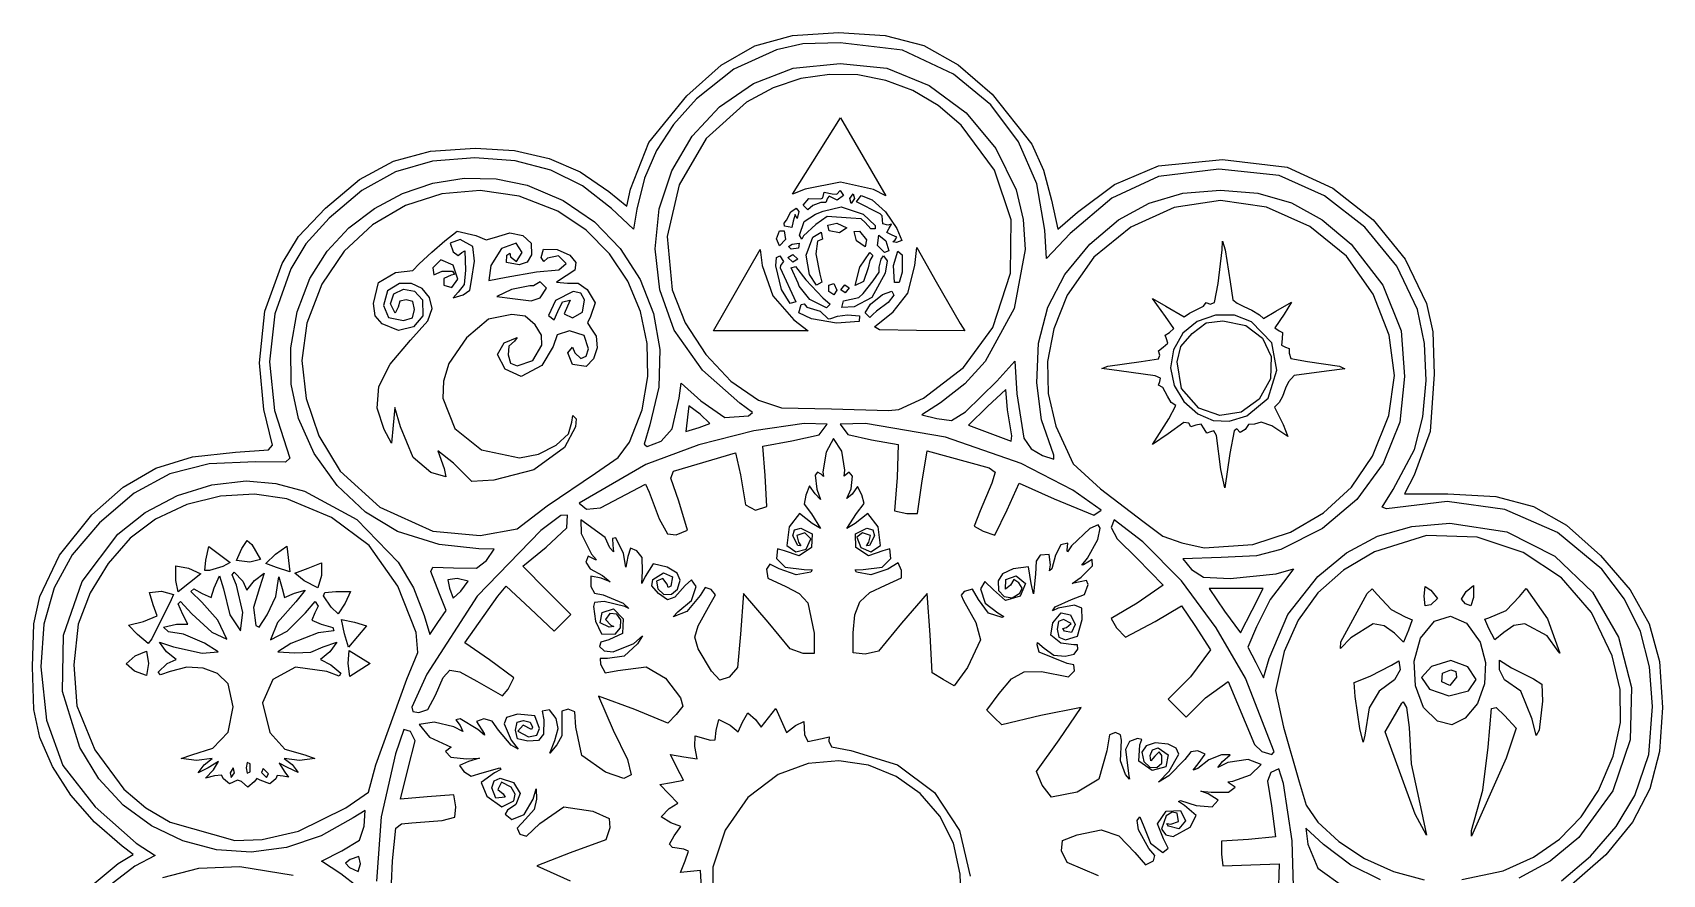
# Model space of a CAD drawing. Extents: x 0 to 50.5, y 0 to 52.
# Drawn here: x 0.5 to 50.5, y 26.1 to 52 of the extents above; entities that cross this region are included whole.
import ezdxf

# ---------------------------------------------------------------- set-up
doc = ezdxf.new("R2010")
doc.units = 0
doc.layers.add('Layer_1', color=7, linetype='CONTINUOUS')

msp = doc.modelspace()

# ---------------------------------------------------------------- linework, layer by layer
at = {"layer": 'Layer_1', "color": 7}
for points in [[(1.952509, 25.500095), (3.112459, 26.471294), (3.578009, 26.744094), (3.236939, 27.000594), (2.389589, 27.737294), (1.666299, 28.567694), (1.098089, 29.450794), (0.715965, 30.345294), (0.531274, 31.198394), (0.489936, 32.516793), (0.530975, 33.831393), (0.711891, 34.674993), (1.311639, 35.937893), (2.311269, 37.185593), (3.268659, 38.033892), (4.270409, 38.613892), (5.395479, 38.960092), (6.722828, 39.106692), (7.730218, 39.174792), (7.858728, 39.319792), (7.587218, 40.416792), (7.454548, 41.854892), (7.624418, 43.439081), (8.150368, 44.901061), (8.651838, 45.728711), (9.482838, 46.604751), (10.528978, 47.477561), (11.565978, 48.044341), (12.709177, 48.351341), (14.074077, 48.444801), (15.282377, 48.368631), (16.346477, 48.128741), (17.302177, 47.713521), (18.185276, 47.111321), (18.736476, 46.662331), (18.846776, 47.188321), (19.407276, 48.619801), (20.576176, 50.05459), (21.635876, 50.99189), (22.666076, 51.586075), (23.816075, 51.899392), (25.235675, 51.994082), (26.666775, 51.904834), (27.848975, 51.592368), (28.903675, 51.008048), (29.952274, 50.10324), (31.167074, 48.570471), (31.527274, 47.763961), (31.771474, 46.843321), (31.967474, 45.951941), (32.572374, 46.477811), (33.706374, 47.322981), (35.053874, 47.905041), (37.019873, 48.100121), (39.011173, 47.858351), (40.405773, 47.217001), (41.644772, 46.245061), (42.634772, 45.033971), (43.282372, 43.675181), (43.477272, 42.806542), (43.519472, 41.497792), (43.404272, 39.743392), (42.905672, 38.402692), (42.614972, 37.826692), (43.943872, 37.825492), (45.410772, 37.740092), (46.568472, 37.441592), (47.585471, 36.862093), (48.629871, 35.933693), (49.539371, 34.880893), (50.124271, 33.837293), (50.436871, 32.674693), (50.529471, 31.264494), (50.439771, 29.906794), (50.145371, 28.765094), (49.608771, 27.741394), (48.792071, 26.737394), (47.419471, 25.541295)], [(47.434571, 25.935394), (48.324571, 26.691894), (49.111671, 27.602694), (49.687071, 28.559494), (50.116671, 29.824094), (50.230471, 31.294494), (50.136771, 32.512193), (49.852271, 33.600993), (49.365971, 34.590093), (48.667271, 35.509093), (47.303871, 36.643193), (45.696072, 37.344693), (43.920772, 37.592092), (42.054572, 37.363793), (41.926072, 37.417192), (42.259472, 37.959992), (42.913672, 39.189592), (43.173372, 40.186592), (43.277572, 41.306492), (43.223772, 42.442382), (43.009572, 43.487121), (42.379972, 44.823141), (41.397772, 46.017371), (40.159373, 46.976571), (38.760673, 47.607521), (36.914673, 47.801131), (35.053874, 47.571071), (33.624874, 46.903311), (32.349874, 45.822511), (31.624574, 45.052161), (31.570374, 45.922701), (31.319174, 47.351341), (30.759774, 48.641411), (29.905374, 49.77041), (28.769175, 50.71583), (27.202475, 51.458025), (25.285775, 51.681472), (24.135675, 51.647449), (23.332176, 51.463289), (22.015476, 50.8705), (20.878476, 49.9556), (20.172176, 49.16638), (19.647376, 48.369741), (19.279576, 47.520601), (19.044276, 46.573891), (18.935576, 45.953811), (18.260776, 46.590391), (17.374077, 47.283871), (16.396477, 47.767401), (15.302077, 48.050511), (14.065077, 48.142771), (12.764477, 48.040451), (11.628378, 47.716101), (10.593778, 47.143641), (9.597488, 46.297001), (8.883708, 45.502821), (8.418918, 44.739431), (7.930808, 43.351741), (7.763408, 41.878992), (7.916998, 40.382192), (8.391858, 38.922092), (8.259268, 38.798692), (7.331278, 38.806692), (5.912289, 38.750292), (4.702329, 38.442792), (3.609599, 37.848292), (2.542299, 36.930893), (1.707009, 35.951793), (1.150429, 34.942093), (0.839693, 33.820993), (0.741942, 32.507793), (0.918349, 30.872794), (1.414519, 29.480794), (2.408419, 28.212394), (3.674409, 27.098394), (4.254009, 26.721594), (3.624319, 26.388194), (2.242239, 25.327795)], [(10.458678, 25.769295), (9.952678, 26.158194), (9.364868, 26.538594), (9.986758, 26.855994), (10.529378, 27.191094), (10.671078, 27.615994), (10.702678, 28.093794), (10.332778, 27.870294), (9.347898, 27.318794), (8.285908, 26.959794), (7.205088, 26.821694), (6.134209, 26.893794), (5.102039, 27.165594), (4.137349, 27.626594), (3.268889, 28.266094), (2.525449, 29.073694), (1.935779, 30.038794), (1.410699, 31.755593), (1.442379, 33.488893), (2.012299, 35.134793), (3.101959, 36.589193), (3.944379, 37.256193), (4.935339, 37.772392), (5.997129, 38.105692), (7.052068, 38.223892), (7.958758, 38.142892), (8.838468, 37.909192), (10.442978, 37.039793), (11.717478, 35.727993), (12.184677, 34.941193), (12.513977, 34.085793), (12.681877, 33.500793), (12.933077, 33.870393), (13.184277, 34.240093), (12.987077, 34.755993), (12.718177, 35.440093), (12.782277, 35.571793), (13.415077, 35.550193), (14.114177, 35.537693), (14.421277, 35.782793), (14.662577, 36.123493), (14.190377, 36.141293), (12.973177, 36.269493), (11.693678, 36.669393), (10.710478, 37.267193), (9.840438, 38.084392), (9.136558, 39.060692), (8.651668, 40.135992), (8.431358, 41.195092), (8.420688, 42.309622), (8.614228, 43.413451), (9.006518, 44.440531), (9.534758, 45.275201), (10.202278, 45.996051), (10.983178, 46.591911), (11.851278, 47.051621), (12.780677, 47.363991), (13.745377, 47.517871), (14.719377, 47.502081), (15.676577, 47.305451), (16.784777, 46.836201), (17.741977, 46.177601), (18.532776, 45.359961), (19.141476, 44.413611), (19.552576, 43.368881), (19.750676, 42.256092), (19.720076, 41.105592), (19.445376, 39.947692), (19.264776, 39.356592), (19.357076, 39.281692), (19.786176, 39.444592), (20.124876, 39.827092), (20.339876, 40.765692), (20.402976, 41.225992), (21.008076, 40.678492), (21.740476, 40.172492), (22.466376, 40.217192), (22.592776, 40.321992), (22.203076, 40.607192), (21.061176, 41.628892), (20.185076, 42.854532), (19.744476, 44.090421), (19.599576, 45.346991), (19.730676, 46.580981), (20.118076, 47.749131), (20.742276, 48.808171), (21.583476, 49.71483), (22.621976, 50.42586), (23.838375, 50.89799), (25.281175, 51.045312), (26.718075, 50.90199), (28.012275, 50.37189), (29.152175, 49.5277), (30.067874, 48.435311), (30.689574, 47.160641), (30.905174, 46.256641), (30.960974, 45.334391), (30.623774, 43.521421), (29.739174, 41.894292), (29.110775, 41.204392), (28.368575, 40.625692), (27.794575, 40.253892), (28.253375, 40.138392), (28.706275, 40.083392), (29.127975, 40.346092), (30.094674, 41.286992), (30.645674, 41.904692), (30.707174, 40.892592), (30.921474, 39.539792), (31.146874, 39.207192), (31.492574, 39.003992), (31.842474, 38.887392), (31.841574, 39.008492), (31.465374, 40.100592), (31.319674, 41.238292), (31.374174, 42.453292), (31.660274, 43.557021), (32.183574, 44.564591), (32.949974, 45.491091), (33.835174, 46.241761), (34.772874, 46.759121), (35.801073, 47.058871), (36.957373, 47.156741), (38.107973, 47.062011), (39.136673, 46.763391), (40.080073, 46.245751), (40.974773, 45.493971), (41.943872, 44.232411), (42.509572, 42.836012), (42.609272, 41.426092), (42.469072, 40.031592), (41.952972, 38.753192), (41.147972, 37.649192), (40.089073, 36.756593), (38.810773, 36.112993), (38.063073, 35.917093), (36.982473, 35.873093), (35.805273, 35.828493), (36.074473, 35.502893), (36.436073, 35.261993), (37.260773, 35.221893), (38.669673, 35.371093), (39.205273, 35.521393), (38.995973, 35.246993), (38.488373, 34.584093), (38.069273, 33.743493), (37.805873, 33.116693), (38.044873, 32.646293), (38.283873, 32.175893), (38.455773, 32.766993), (39.029873, 34.120193), (39.951873, 35.282093), (40.829173, 36.014493), (41.782072, 36.526493), (42.832972, 36.826893), (44.004372, 36.925093), (45.751572, 36.655193), (47.224571, 35.913593), (48.381471, 34.802193), (49.180471, 33.422993), (49.579771, 31.877993), (49.537671, 30.269094), (49.012371, 28.698294), (47.962071, 27.267494), (47.087671, 26.541294), (46.123972, 26.021294)], [(33.212074, 26.091594), (32.258774, 26.505694), (32.078874, 26.860494), (32.112774, 27.179194), (32.559874, 27.356194), (33.295974, 27.507694), (33.844174, 27.321294), (34.336374, 26.812894), (34.659274, 26.432794), (34.900774, 26.552494), (34.947774, 26.715394), (34.759374, 26.928194), (34.440174, 27.509294), (34.402974, 27.789394), (34.489774, 27.908394), (34.602974, 27.603294), (34.815874, 27.093494), (35.193674, 26.806394), (35.358473, 26.943194), (35.209074, 27.223994), (35.023474, 27.687594), (35.297973, 28.074894), (35.728873, 28.098594), (35.886473, 27.777394), (35.677973, 27.532694), (35.368773, 27.613194), (35.315773, 27.698194), (35.433373, 27.674394), (35.669073, 27.761294), (35.634173, 28.019294), (35.475273, 28.049994), (35.296973, 27.933094), (35.148074, 27.526494), (35.282273, 27.351894), (35.503573, 27.305094), (36.032673, 27.583794), (36.219673, 27.947894), (35.853073, 28.252594), (35.671173, 28.370394), (35.735073, 28.408694), (36.211873, 28.255994), (36.707773, 28.209394), (36.891973, 28.421394), (36.581673, 28.606194), (36.357273, 28.687994), (36.673873, 28.659294), (37.203473, 28.663794), (37.408173, 28.813394), (37.232873, 28.941394), (37.185273, 28.977694), (37.342673, 28.998794), (37.883773, 29.199494), (38.209673, 29.509394), (37.812573, 29.660994), (37.189173, 29.569594), (36.878573, 29.416094), (37.021373, 29.608194), (37.257973, 29.805194), (36.994673, 29.808494), (36.602173, 29.656094), (36.264273, 29.392094), (36.118173, 29.334694), (36.281073, 29.529194), (36.491173, 29.825994), (36.269973, 29.933894), (36.046973, 29.904794), (35.863173, 29.663094), (35.373373, 29.159494), (35.053874, 28.971994), (35.384673, 29.304694), (35.681673, 29.827494), (35.595973, 30.010494), (35.354373, 30.132094), (34.958774, 30.176794), (34.676874, 30.085794), (34.546874, 29.885894), (34.606874, 29.604294), (34.794374, 29.428794), (35.008174, 29.421994), (35.158574, 29.553094), (35.155774, 29.791594), (35.077574, 29.904994), (34.946474, 29.767694), (34.822574, 29.628694), (34.803374, 29.792694), (34.876474, 29.962694), (35.044374, 30.023094), (35.355873, 29.807094), (35.281173, 29.444694), (34.863774, 29.330894), (34.456774, 29.616994), (34.482574, 30.117294), (34.549374, 30.277994), (34.415774, 30.312794), (34.171774, 30.222894), (34.040474, 29.977094), (34.149274, 29.160694), (34.170774, 29.056494), (34.044274, 29.206194), (33.888674, 29.627194), (33.919974, 30.262694), (33.894174, 30.422594), (33.740774, 30.493194), (33.555374, 30.421394), (33.475874, 29.929894), (33.230374, 29.062694), (32.562274, 28.664294), (31.772774, 28.507194), (31.490074, 28.880494), (31.309074, 29.301494), (32.011674, 30.267294), (32.681374, 31.265994), (31.446674, 31.012094), (30.244974, 30.725294), (30.015274, 30.951394), (29.785474, 31.177494), (30.165474, 31.693993), (30.548474, 32.146593), (30.934474, 32.358893), (31.468674, 32.365493), (32.296374, 32.200793), (32.478674, 32.391693), (32.456074, 32.573793), (32.250674, 32.617093), (31.397074, 32.962093), (31.329874, 33.184893), (31.345774, 33.259493), (31.548874, 33.087993), (31.849474, 32.871593), (32.191274, 32.837593), (32.473774, 32.904393), (32.583574, 33.057493), (32.575574, 33.191193), (32.457974, 33.185393), (32.060574, 33.234993), (31.755874, 33.483393), (31.818274, 33.865893), (32.074574, 34.166193), (32.358974, 34.104993), (32.499074, 33.812893), (32.388474, 33.568593), (32.169774, 33.607593), (32.123474, 33.694093), (32.236974, 33.719093), (32.373874, 33.844293), (32.140074, 33.969593), (31.989174, 33.905293), (31.948074, 33.668993), (31.997174, 33.419793), (32.207074, 33.338393), (32.568874, 33.451193), (32.715174, 33.969593), (32.702974, 34.313793), (32.478974, 34.401493), (31.978074, 34.309993), (31.806674, 34.233493), (31.882974, 34.351293), (32.383974, 34.582493), (32.785874, 34.735293), (32.898274, 35.044093), (32.852074, 35.166093), (32.649374, 35.121693), (32.407674, 35.076393), (32.686774, 35.265393), (33.027974, 35.618593), (33.019074, 35.812693), (32.759874, 35.647693), (32.709374, 35.635193), (32.877174, 35.851493), (33.200374, 36.419393), (33.262874, 36.770793), (33.207774, 36.876093), (32.949274, 36.761793), (32.386274, 36.225693), (32.265774, 36.040593), (32.252174, 36.098493), (32.269574, 36.306693), (32.056474, 36.263093), (31.896474, 35.937493), (31.788174, 35.522393), (31.716174, 35.460293), (31.739974, 35.641493), (31.702074, 35.958193), (31.428274, 35.938693), (31.298874, 35.759093), (31.279174, 35.357193), (31.223774, 34.755593), (31.146574, 35.072793), (31.071974, 35.580393), (30.593774, 35.521893), (30.272674, 35.364293), (30.131274, 35.153693), (30.149474, 34.861493), (30.318174, 34.672293), (30.560574, 34.629393), (30.800174, 34.776093), (30.873374, 34.932893), (30.765774, 35.094693), (30.614174, 35.196793), (30.515374, 35.022393), (30.361274, 34.895193), (30.371374, 35.189793), (30.683574, 35.302493), (30.973174, 35.070893), (30.808674, 34.682293), (30.362874, 34.547593), (29.990874, 34.878393), (29.729874, 35.137593), (29.593774, 34.906393), (29.733574, 34.470293), (30.127574, 34.165693), (30.313474, 34.062893), (30.263374, 34.023593), (29.837874, 34.164893), (29.533774, 34.578793), (29.344575, 34.894093), (29.092775, 34.822493), (28.995875, 34.710693), (29.066675, 34.548493), (29.445575, 33.877393), (29.593774, 33.338693), (29.190775, 32.487793), (28.787875, 31.925093), (28.449075, 32.124993), (28.110175, 32.324993), (28.043375, 33.497893), (27.952075, 34.765593), (27.168375, 33.857793), (26.461675, 32.993293), (26.047775, 32.897393), (25.686475, 32.939593), (25.686975, 33.554793), (25.733175, 34.110393), (25.892175, 34.509193), (26.195675, 34.798293), (26.675275, 35.024793), (27.172075, 35.245293), (27.170175, 35.474393), (27.064975, 35.705193), (26.751475, 35.513993), (26.230675, 35.332793), (25.786775, 35.420993), (25.748575, 35.492693), (25.987075, 35.504693), (26.571975, 35.575393), (26.843475, 35.838193), (26.812775, 36.136493), (26.591775, 36.077693), (26.149875, 35.920993), (25.764975, 36.181393), (25.750275, 36.601193), (26.098175, 36.774793), (26.287975, 36.724393), (26.337775, 36.532693), (26.187475, 36.240893), (26.090275, 36.229893), (26.161575, 36.341893), (26.218275, 36.548693), (25.970475, 36.624493), (25.793975, 36.498493), (25.918575, 36.181893), (26.221075, 36.042593), (26.521475, 36.240193), (26.449775, 36.807493), (26.131075, 37.225593), (25.745575, 36.917393), (25.486175, 36.756493), (25.785275, 37.223993), (26.016875, 37.533992), (25.950675, 37.799192), (25.817075, 38.054192), (25.651575, 37.817992), (25.486175, 37.685092), (25.627375, 37.981492), (25.666675, 38.364792), (25.565675, 38.491792), (25.467275, 38.416292), (25.406475, 38.373492), (25.428675, 38.548192), (25.331875, 39.136192), (25.082075, 39.529892), (24.851875, 39.103192), (24.752375, 38.504992), (24.770575, 38.355092), (24.698775, 38.424992), (24.590675, 38.494292), (24.521475, 38.397992), (24.571375, 37.965892), (24.677975, 37.655392), (24.514775, 37.824492), (24.344675, 38.067092), (24.231075, 37.789092), (24.183375, 37.506792), (24.401075, 37.207393), (24.684675, 36.756493), (24.425275, 36.917293), (24.039775, 37.225593), (23.721075, 36.807493), (23.649376, 36.240193), (23.925375, 36.045693), (24.238675, 36.127493), (24.381575, 36.441193), (24.200375, 36.624493), (23.952575, 36.548593), (24.009275, 36.341893), (24.080575, 36.229793), (23.983375, 36.240793), (23.833075, 36.532593), (23.882875, 36.724393), (24.072575, 36.774793), (24.420475, 36.601193), (24.405875, 36.181393), (24.020975, 35.920993), (23.579076, 36.077693), (23.357976, 36.136393), (23.327276, 35.838193), (23.598876, 35.575293), (24.183675, 35.504693), (24.422275, 35.492693), (24.384075, 35.420993), (23.938475, 35.333093), (23.412576, 35.518093), (23.124376, 35.662893), (23.026876, 35.507693), (23.062476, 35.231393), (23.616176, 34.976393), (24.024775, 34.768893), (24.292575, 34.482393), (24.483875, 33.543793), (24.484275, 32.917593), (24.147975, 32.917593), (23.748875, 33.069393), (23.075876, 33.883893), (22.317176, 34.760493), (22.228776, 33.515693), (22.134176, 32.490193), (21.876776, 32.196193), (21.593676, 32.097293), (21.329076, 32.374593), (20.921176, 33.067893), (20.824976, 33.419493), (20.923576, 33.774993), (21.292476, 34.440293), (21.457176, 34.725993), (21.323576, 34.887093), (21.140476, 34.951693), (20.981076, 34.706593), (20.576676, 34.209593), (20.161576, 34.045993), (20.296276, 34.203593), (20.715176, 34.548693), (20.860776, 34.983193), (20.716776, 35.182993), (20.525776, 35.005993), (20.212476, 34.650193), (19.986376, 34.574693), (19.711576, 34.760193), (19.500776, 34.996393), (19.535276, 35.190793), (19.862376, 35.400993), (20.139876, 35.272293), (20.089376, 34.994693), (20.000876, 34.943893), (19.975876, 35.051593), (19.842276, 35.221893), (19.642376, 35.140893), (19.682376, 34.908093), (19.871676, 34.738293), (20.101376, 34.746093), (20.295076, 34.901993), (20.376576, 35.176593), (20.283776, 35.383893), (19.974876, 35.572993), (19.539176, 35.679793), (19.298976, 35.289793), (19.194376, 35.074493), (19.211876, 35.449993), (19.203576, 35.867393), (19.037176, 36.078993), (18.845776, 36.160893), (18.764576, 35.900893), (18.705376, 35.572493), (18.627476, 35.992093), (18.399276, 36.469393), (18.290576, 36.458593), (18.301376, 36.252093), (18.325076, 36.046993), (18.213176, 36.169593), (18.072376, 36.485193), (17.323077, 37.025193), (17.333277, 36.605293), (17.653677, 35.973293), (17.799677, 35.797793), (17.776077, 35.797893), (17.546077, 35.913893), (17.471277, 35.722793), (17.610377, 35.522393), (17.986076, 35.320393), (18.222676, 35.118393), (17.946676, 35.236493), (17.628877, 35.292093), (17.627477, 34.983193), (17.741977, 34.772093), (18.008076, 34.720393), (18.623376, 34.462393), (18.795776, 34.301893), (18.676176, 34.362693), (18.039376, 34.520593), (17.739177, 34.489193), (17.710977, 34.362093), (17.771777, 33.914793), (17.959676, 33.521893), (18.372876, 33.518693), (18.536476, 33.711393), (18.545876, 33.951493), (18.428076, 34.133393), (18.210376, 34.151393), (18.077476, 33.962093), (18.247676, 33.788093), (18.333476, 33.749893), (18.194476, 33.730693), (17.916476, 33.868093), (17.977276, 34.175993), (18.327476, 34.290493), (18.617476, 33.989293), (18.602476, 33.537293), (18.181476, 33.336593), (17.938476, 33.274593), (17.894376, 33.136193), (18.035276, 32.998893), (18.317876, 32.974093), (18.948876, 33.229993), (19.215376, 33.468593), (19.058776, 33.218193), (18.649576, 32.841193), (18.141176, 32.763493), (17.916076, 32.770293), (17.928176, 32.590793), (18.069076, 32.328293), (18.458976, 32.400593), (19.327076, 32.510693), (19.921776, 32.163593), (20.380076, 31.558694), (20.451676, 31.305194), (20.251576, 31.043894), (19.988476, 30.780794), (18.978376, 31.197994), (17.861177, 31.615193), (18.313976, 30.566794), (18.755576, 29.670294), (18.870276, 29.195294), (18.647076, 29.083094), (18.075276, 29.275494), (17.349377, 29.785994), (17.170677, 30.658494), (17.134877, 31.130894), (16.932477, 31.214494), (16.737877, 31.149594), (16.742477, 30.787494), (16.737277, 30.397194), (16.580477, 30.111194), (16.370277, 29.861894), (16.526777, 30.250594), (16.629277, 30.619494), (16.564177, 30.926894), (16.361477, 31.193594), (16.138977, 31.151194), (16.182677, 30.887994), (16.178577, 30.444394), (16.018777, 30.251294), (15.692377, 30.231594), (15.376177, 30.304994), (15.317277, 30.563194), (15.363077, 30.808494), (15.566377, 30.863794), (15.762077, 30.816094), (15.840077, 30.663394), (15.808077, 30.588294), (15.548377, 30.715694), (15.386377, 30.538194), (15.719377, 30.362894), (15.967377, 30.412094), (16.048677, 30.621894), (15.914677, 31.006194), (15.378577, 31.054294), (15.045077, 30.958294), (14.966577, 30.764294), (15.184277, 30.263394), (15.402077, 29.986594), (15.179877, 30.105494), (14.793377, 30.569094), (14.604077, 30.844594), (14.340977, 30.913894), (14.116777, 30.837294), (14.353577, 30.463094), (14.361277, 30.417194), (14.158177, 30.588294), (13.618877, 30.913894), (13.483377, 30.886294), (13.614077, 30.713494), (13.702177, 30.522394), (13.419577, 30.666594), (12.817977, 30.809994), (12.361777, 30.744094), (12.680077, 30.350994), (13.206977, 30.100794), (13.338577, 30.043394), (13.163177, 29.910594), (13.333477, 29.734494), (13.811577, 29.687794), (14.215177, 29.703294), (13.874177, 29.600394), (13.601677, 29.485694), (13.729577, 29.301094), (13.951377, 29.156594), (14.292777, 29.257894), (14.838077, 29.407194), (14.865877, 29.361194), (14.669177, 29.252594), (14.261177, 28.961394), (14.435677, 28.541994), (14.896677, 28.216494), (15.262077, 28.399994), (15.303177, 28.598494), (15.181677, 28.816594), (14.882577, 28.970294), (14.770877, 28.748994), (14.936477, 28.609594), (15.003377, 28.506194), (14.713377, 28.475794), (14.585477, 28.797794), (14.663077, 29.007094), (14.849577, 29.093594), (15.258377, 28.960094), (15.464277, 28.619194), (15.325277, 28.285694), (15.072377, 28.108694), (14.995777, 27.981194), (15.207677, 27.824394), (15.581477, 27.979394), (15.860677, 28.451194), (15.950277, 28.759894), (15.959277, 28.444694), (15.893077, 28.132894), (15.627477, 27.830194), (15.365577, 27.553094), (15.445277, 27.372294), (15.651877, 27.314794), (16.066077, 27.695694), (16.802577, 28.212694), (17.692677, 28.077094), (18.191176, 27.853394), (18.215276, 27.561594), (18.086776, 27.193294), (16.995277, 26.796294), (15.968377, 26.400794), (16.995277, 25.933894)], [(44.367372, 25.981394), (45.644772, 26.249194), (45.644772, 26.249194), (46.568972, 26.662694), (47.369571, 27.215094), (48.038971, 27.899694), (48.569071, 28.709794), (49.019971, 29.768194), (49.239171, 30.798094), (49.228471, 31.818993), (48.989871, 32.850193), (48.350471, 34.185293), (47.433471, 35.249293), (46.257672, 36.025393), (44.842072, 36.497293), (43.291072, 36.550593), (41.687872, 36.041293), (40.736273, 35.480793), (39.954673, 34.781393), (39.347673, 33.948293), (38.919973, 32.986793), (38.646273, 31.781793), (38.891373, 30.654794), (39.372873, 28.976094), (39.595273, 28.257594), (39.946273, 27.743794), (40.594873, 27.141994), (41.387372, 26.628694), (42.277372, 26.228894), (43.218972, 25.967694)], [(21.040576, 25.571295), (20.994676, 26.254894), (20.687776, 26.222694), (20.380776, 26.190494), (20.530376, 26.548494), (20.630076, 26.854394), (20.486476, 26.906494), (20.135076, 26.966994), (20.040176, 27.067394), (20.185476, 27.319994), (20.393576, 27.612294), (20.084576, 27.719994), (19.792376, 27.904394), (20.036276, 28.156194), (20.296876, 28.326994), (20.024076, 28.611694), (19.751176, 28.896494), (20.110776, 28.963994), (20.470276, 29.031394), (20.270376, 29.423294), (20.070476, 29.815094), (20.481176, 29.749394), (20.891976, 29.683794), (20.820676, 30.063694), (20.836076, 30.396194), (21.303476, 30.263294), (21.446576, 30.270794), (21.478776, 30.552494), (21.559076, 30.893294), (21.904676, 30.715194), (22.157176, 30.516594), (22.280976, 30.815394), (22.449176, 31.094594), (22.680976, 30.888994), (22.863476, 30.663694), (23.086176, 30.946794), (23.308876, 31.229994), (23.470976, 30.862594), (23.633076, 30.495194), (23.908375, 30.711794), (24.169275, 30.834294), (24.187675, 30.437994), (24.296575, 30.221694), (24.735075, 30.312894), (24.944275, 30.364894), (24.940175, 30.228294), (25.016075, 30.057394), (25.613175, 29.940694), (27.042275, 29.497194), (28.177075, 28.653894), (28.944475, 27.487994), (29.271475, 26.076894)], [(11.510278, 25.854494), (11.535278, 26.555794), (11.645678, 27.554394), (11.817878, 27.688794), (12.138377, 27.715394), (13.063177, 27.790494), (13.450777, 27.895094), (13.479377, 28.208894), (13.423677, 28.581894), (12.606777, 28.514994), (11.785578, 28.451294), (12.024978, 29.402894), (12.231277, 30.236594), (12.092478, 30.526494), (11.886678, 30.586994), (11.631478, 29.842094), (11.193778, 27.899594), (11.053078, 25.932494)], [(28.986675, 25.581995), (28.968675, 26.143994), (28.766075, 27.096994), (28.345275, 27.929094), (27.744575, 28.619294), (27.002075, 29.146694), (26.156075, 29.490394), (25.244775, 29.629294), (24.306275, 29.542494), (23.378976, 29.208994), (22.447376, 28.494894), (21.756276, 27.496994), (21.377376, 26.358594), (21.382576, 25.223195)], [(39.215173, 25.415595), (39.166773, 27.163194), (38.898273, 28.925994), (38.753573, 29.375594), (38.512173, 29.262594), (38.400073, 29.003694), (38.524373, 28.243094), (38.649673, 27.289594), (37.819773, 27.206994), (36.993873, 27.159994), (36.988573, 26.755894), (37.030173, 26.398894), (37.895473, 26.427194), (38.760773, 26.455594), (38.729873, 25.453795)], [(41.874872, 25.964394), (40.964673, 26.417494), (40.129173, 27.054994), (39.578573, 27.557794), (39.646473, 27.061394), (39.954673, 26.325394), (40.778173, 25.734295)], [(4.487409, 26.043394), (5.595939, 26.328494), (6.851668, 26.379394), (8.488578, 26.110194)]]:
    msp.add_lwpolyline(points, dxfattribs=at)
for points in [[(27.840475, 40.766192), (29.069375, 41.708192), (29.974774, 42.936102), (30.518974, 44.608771), (30.531374, 46.239141), (30.020574, 47.772581), (28.995275, 49.15447), (28.289075, 49.75423), (27.514275, 50.21157), (26.688375, 50.52461), (25.829175, 50.69147), (24.954275, 50.71025), (24.081275, 50.57906), (23.227776, 50.29603), (22.411476, 49.85926), (21.167976, 48.736991), (20.338876, 47.317501), (19.974676, 45.728171), (20.125976, 44.096391), (20.530476, 43.073412), (21.156376, 42.105532), (21.930876, 41.285692), (22.781176, 40.706792), (23.487276, 40.471492), (25.023275, 40.436492), (26.769275, 40.383992), (27.081775, 40.413292), (27.840475, 40.766192)], [(23.819375, 47.032541), (25.293675, 49.37626), (26.688375, 46.984001), (26.312675, 47.172061), (25.292675, 47.402871), (24.211475, 47.182821), (23.819375, 47.032541)], [(15.372177, 36.750293), (16.289977, 37.454992), (17.770177, 38.464592), (18.471376, 38.943692), (18.817576, 39.417192), (19.201876, 40.407692), (19.379976, 41.425292), (19.360676, 42.441582), (19.152876, 43.428181), (18.765276, 44.356781), (18.206676, 45.199031), (17.485977, 45.926611), (16.611977, 46.511171), (15.431277, 46.974131), (14.231077, 47.145361), (13.052277, 47.043171), (11.935878, 46.685881), (10.922878, 46.091801), (10.054178, 45.279241), (9.370948, 44.266511), (8.914038, 43.071912), (8.761278, 41.917592), (8.884858, 40.752092), (9.277178, 39.609192), (9.930678, 38.522792), (11.156078, 37.412192), (12.774577, 36.677893), (14.229777, 36.546893), (15.372177, 36.750293)], [(24.147875, 46.692031), (24.321975, 46.899841), (24.694475, 46.887371), (24.748575, 46.921111), (24.793675, 47.094061), (25.039675, 47.040061), (25.185575, 47.031461), (25.285775, 47.143911), (25.385975, 46.993631), (25.195475, 46.846751), (24.951375, 46.968581), (24.892975, 46.906801), (24.842075, 46.774701), (24.691175, 46.770501), (24.443875, 46.682001), (24.296575, 46.548091), (24.147875, 46.692051)], [(25.586375, 46.893421), (25.683375, 47.043701), (25.722775, 46.893421), (25.625675, 46.743141), (25.586375, 46.893421)], [(23.577876, 46.046921), (23.563476, 46.140501), (23.640976, 46.228831), (23.772975, 46.483621), (23.936675, 46.596611), (24.016675, 46.500221), (23.963575, 46.280041), (23.933275, 46.342401), (23.903075, 46.404761), (23.844275, 46.199051), (23.805675, 46.011801), (23.577876, 46.046921)], [(24.036275, 45.771431), (24.178575, 46.189561), (24.527775, 46.411411), (24.766075, 46.509671), (25.316175, 46.637181), (25.989575, 46.417531), (26.358075, 46.069001), (26.361075, 45.970861), (26.224075, 45.960971), (26.049775, 46.162991), (25.924575, 46.273661), (25.611375, 46.297971), (24.885075, 46.340121), (24.539175, 46.101521), (24.153975, 45.753131), (24.107875, 45.649911), (24.036275, 45.771421)], [(26.972375, 45.628731), (27.027675, 45.707851), (26.880775, 45.772411), (26.719575, 45.849121), (26.786275, 45.988971), (26.863475, 46.106511), (26.752675, 46.083511), (26.594375, 46.114891), (26.576375, 46.367451), (26.513075, 46.429521), (25.786675, 46.798501), (25.927075, 46.985831), (26.264375, 46.854651), (26.672975, 46.488691), (27.027275, 45.971681), (27.177475, 45.605741), (27.013975, 45.542451), (26.904375, 45.561691), (26.972375, 45.628741)], [(37.959273, 36.274193), (39.108873, 36.646293), (40.128773, 37.239593), (40.981473, 38.026292), (41.629572, 38.979092), (42.129972, 40.234892), (42.300572, 41.462892), (42.141772, 42.695032), (41.653472, 43.963351), (40.829473, 45.122641), (39.700073, 46.032751), (38.373273, 46.627421), (36.957373, 46.840361), (35.543973, 46.621731), (34.211474, 46.014281), (33.077174, 45.090721), (32.258074, 43.923731), (31.849074, 42.894122), (31.654774, 41.893292), (31.673574, 40.903692), (31.903774, 39.907492), (32.442474, 38.744092), (33.280374, 37.980292), (34.575474, 36.987193), (35.190474, 36.522193), (35.777673, 36.320493), (36.456473, 36.170393), (37.959273, 36.274193)], [(24.951875, 45.908271), (24.907175, 46.079011), (25.185575, 46.142031), (25.486175, 45.991751), (25.268175, 45.843961), (24.951875, 45.908261)], [(13.413477, 38.765692), (12.929677, 39.151692), (13.128577, 38.603092), (13.175777, 38.343592), (12.721677, 38.480492), (12.176277, 38.942992), (11.782578, 39.880492), (11.610478, 40.481592), (11.560178, 39.930492), (11.509778, 39.379492), (11.284678, 39.801292), (11.065278, 40.458892), (11.122378, 41.118392), (11.463478, 41.805492), (12.096178, 42.545852), (12.629577, 43.136922), (12.762677, 43.515501), (12.675877, 43.860741), (12.447177, 44.128671), (12.124077, 44.282911), (11.754078, 44.287131), (11.385178, 44.060981), (11.259878, 43.606161), (11.419478, 43.242151), (11.879478, 43.154682), (12.156277, 43.231361), (12.211577, 43.487121), (12.165677, 43.732571), (11.961178, 43.787671), (11.764078, 43.740631), (11.718978, 43.559511), (11.617878, 43.372561), (11.479278, 43.663431), (11.579678, 43.973861), (11.875678, 44.109981), (12.219277, 44.053401), (12.462777, 43.785751), (12.475577, 43.293191), (12.187077, 42.953672), (11.726478, 42.844652), (11.223278, 43.043552), (11.012378, 43.294161), (10.959278, 43.672471), (11.113278, 44.313531), (11.632678, 44.625921), (12.164077, 44.687801), (12.361477, 44.888691), (12.748277, 45.250361), (13.146177, 45.593231), (13.527077, 45.898711), (14.097877, 45.764751), (14.417277, 45.624181), (14.675077, 45.700541), (15.140577, 45.838091), (15.546377, 45.765041), (15.800077, 45.525151), (15.809677, 45.162191), (15.670577, 44.944821), (15.428577, 44.856841), (15.041077, 44.927371), (15.046877, 45.160221), (15.142077, 45.218381), (15.167077, 45.102781), (15.342377, 44.958881), (15.521177, 45.240781), (15.337377, 45.522801), (14.882477, 45.362971), (14.553977, 44.839381), (14.494377, 44.376881), (15.029177, 44.477711), (15.961277, 44.640621), (16.642477, 44.708111), (16.870177, 44.904631), (16.638277, 45.140231), (16.296877, 45.065511), (16.183377, 44.963321), (16.106977, 45.084821), (16.179977, 45.338471), (16.592777, 45.333921), (16.979777, 45.155041), (17.166277, 44.927551), (17.135377, 44.700771), (16.870177, 44.524061), (16.577277, 44.324991), (16.914677, 44.294171), (17.242977, 44.298241), (17.515777, 44.102901), (17.759177, 43.691741), (17.623377, 43.269691), (17.527077, 43.075362), (17.613577, 42.942732), (17.789677, 42.666682), (17.820677, 42.315392), (17.716077, 41.977492), (17.485377, 41.741392), (17.070377, 41.801692), (16.924877, 42.160542), (17.068977, 42.329762), (17.134577, 42.159642), (17.321077, 41.984292), (17.484077, 42.050512), (17.555077, 42.279932), (17.427777, 42.686802), (16.971277, 42.835912), (16.598177, 42.712572), (16.469477, 42.355022), (16.120377, 41.763492), (15.495077, 41.433292), (15.002477, 41.652692), (14.766277, 42.110342), (14.971277, 42.459492), (15.364677, 42.628762), (15.287277, 42.511022), (15.111177, 42.358922), (15.086877, 42.092012), (15.161277, 41.840892), (15.367377, 41.758592), (15.844477, 41.921092), (16.125677, 42.391892), (16.119177, 42.701602), (15.918377, 43.018052), (15.617677, 43.278891), (15.203277, 43.336841), (14.485777, 43.194821), (13.807577, 42.620382), (13.271177, 41.834092), (13.103277, 41.289292), (13.085977, 40.762492), (13.452877, 39.830692), (14.270377, 39.174792), (15.436777, 38.930892), (16.021977, 39.042992), (16.565177, 39.317692), (16.945677, 39.672792), (17.042777, 40.025892), (17.079977, 40.231092), (17.181977, 40.132992), (17.159077, 39.887892), (16.817477, 39.253292), (15.875977, 38.566492), (14.647577, 38.249492), (13.977777, 38.201392)], [(13.707877, 43.935471), (13.914177, 44.082261), (13.964877, 44.379781), (14.057977, 44.971221), (14.005477, 45.425151), (13.614477, 45.641101), (13.314177, 45.525471), (13.405577, 45.255791), (13.559277, 45.143851), (13.666377, 45.240361), (13.764677, 45.287221), (13.781177, 44.691821), (13.735677, 44.259201), (13.561077, 44.015571), (13.403577, 43.847471), (13.707877, 43.935471)], [(23.334776, 45.654651), (23.422876, 45.906521), (23.566576, 45.901501), (23.608176, 45.639571), (23.426476, 45.440731), (23.334776, 45.654651)], [(24.339175, 44.560591), (24.245375, 45.152651), (24.440375, 45.714701), (24.705275, 45.860911), (24.738175, 45.652211), (24.591775, 45.586481), (24.533875, 45.200751), (24.663475, 44.577291), (24.720675, 44.329671), (24.562975, 44.238511), (24.339175, 44.560591)], [(25.782475, 45.598851), (25.712075, 45.884661), (25.879675, 45.896021), (26.096575, 45.624811), (26.047975, 45.408651), (25.782475, 45.598851)], [(26.434675, 45.450811), (26.473175, 45.774241), (26.684675, 45.600801), (26.778975, 45.289471), (26.645075, 45.240361), (26.434675, 45.450811)], [(36.968873, 38.577992), (36.835573, 39.613392), (36.758073, 39.758892), (36.653673, 39.727592), (36.537473, 39.687492), (36.458173, 39.824992), (36.368673, 39.969592), (36.206573, 39.930792), (36.052573, 39.886292), (35.987873, 39.994192), (35.835573, 40.019992), (35.354373, 39.669092), (34.875674, 39.337092), (35.370473, 40.129092), (35.592173, 40.535092), (35.442873, 40.631792), (35.332473, 40.828692), (35.188574, 41.087592), (35.059274, 41.164492), (35.101274, 41.279792), (35.122174, 41.375492), (34.960674, 41.450492), (33.851674, 41.599492), (33.320874, 41.671292), (33.499774, 41.744792), (34.530274, 41.886892), (35.055074, 41.967992), (35.100974, 42.088062), (35.060174, 42.216842), (35.204174, 42.334992), (35.348773, 42.453522), (35.305473, 42.584012), (35.260473, 42.704332), (35.400173, 42.784442), (35.529873, 42.900032), (35.270673, 43.268751), (34.877874, 43.821631), (35.280773, 43.594651), (35.843673, 43.258081), (36.005573, 43.377551), (36.192173, 43.469661), (36.443773, 43.590511), (36.524073, 43.700301), (36.645573, 43.646751), (36.777573, 43.700951), (36.894773, 44.290771), (37.016073, 45.319591), (37.024673, 45.591011), (37.105173, 45.324501), (37.257673, 44.341131), (37.344373, 43.783261), (37.472873, 43.679231), (37.676273, 43.577541), (37.919473, 43.468751), (38.162873, 43.326411), (38.279873, 43.209981), (38.660273, 43.436881), (39.145773, 43.717021), (38.919373, 43.347461), (38.629173, 42.925862), (38.762573, 42.835912), (38.866773, 42.779992), (38.851873, 42.585442), (38.837973, 42.388012), (38.956973, 42.334982), (39.071373, 42.290752), (39.065073, 42.146602), (39.121473, 41.978492), (39.634373, 41.889692), (40.614073, 41.745592), (40.781573, 41.670092), (40.213373, 41.595192), (39.223573, 41.456592), (39.053573, 41.266892), (38.956373, 41.066992), (38.864673, 40.820292), (38.767473, 40.631792), (38.624873, 40.492092), (38.881273, 39.954892), (39.029673, 39.591792), (38.535273, 39.910292), (38.209673, 40.030892), (38.003173, 39.961192), (37.826573, 39.953992), (37.719173, 39.805392), (37.569073, 39.712992), (37.461573, 39.823792), (37.376573, 39.759192), (37.252973, 39.061092), (37.097873, 38.007092), (36.968873, 38.577992)], [(22.114276, 44.081331), (22.831276, 45.326741), (22.894476, 44.840711), (23.214676, 43.909101), (23.865975, 43.166191), (24.299475, 42.835912), (22.848376, 42.835912), (21.397276, 42.835912)], [(23.487976, 44.098941), (23.306676, 44.826581), (23.327676, 45.082921), (23.430176, 45.140181), (23.543876, 44.962651), (23.448576, 44.838091), (23.437976, 44.762951), (23.922975, 43.720971), (23.744475, 43.677251), (23.487976, 44.098941)], [(23.682875, 45.086941), (23.833075, 45.176411), (23.983375, 45.029281), (23.833075, 44.939811), (23.682875, 45.086941)], [(23.783175, 45.340441), (23.697775, 45.425951), (23.815175, 45.497811), (24.024275, 45.523421), (24.000375, 45.367981), (23.783175, 45.340441)], [(25.331175, 43.544771), (25.389775, 43.750491), (25.861875, 43.860331), (25.987075, 43.982431), (26.297975, 44.366471), (26.486075, 44.639251), (26.484475, 44.785141), (26.540875, 45.035601), (26.618675, 45.140171), (26.722675, 44.979551), (26.666975, 44.604631), (26.256875, 43.853711), (25.719075, 43.574511), (25.331275, 43.544771)], [(25.743375, 44.227631), (25.886675, 44.783441), (26.196375, 45.240371), (26.284975, 45.145341), (26.196775, 44.995721), (26.147475, 44.764391), (26.003275, 44.349791), (25.743275, 44.227631)], [(26.337775, 42.952332), (26.911375, 43.417921), (27.363875, 43.988041), (27.580675, 44.839621), (27.640175, 45.390641), (28.233275, 44.338691), (28.971175, 43.061332), (29.115875, 42.835912), (27.626575, 42.838912), (26.497175, 42.864792), (26.337775, 42.952292)], [(26.954775, 44.312911), (26.918775, 44.844541), (27.060175, 45.284721), (27.189775, 45.167851), (27.191775, 44.639251), (27.096675, 44.317921), (26.954775, 44.312911)], [(13.547077, 44.423111), (13.402377, 44.852291), (13.020277, 45.014951), (12.780677, 44.764481), (12.804777, 44.552121), (13.062077, 44.661781), (13.381277, 44.661781), (13.445377, 44.564111), (13.339577, 44.539061), (13.120277, 44.440951), (13.116677, 44.232961), (13.360577, 44.168641), (13.547077, 44.423121)], [(24.350875, 43.800201), (24.024175, 44.200251), (23.993675, 44.294941), (23.784375, 44.764491), (23.912775, 44.804871), (24.233075, 44.398601), (24.748575, 43.849721), (24.977575, 43.649971), (24.859975, 43.543111), (24.350875, 43.800211)], [(16.075377, 43.841291), (16.268977, 44.142491), (16.068777, 44.338691), (15.868377, 44.218471), (15.755577, 44.211071), (15.191277, 44.105871), (14.739677, 43.887891), (15.228877, 43.828491), (15.799777, 43.753351), (16.075277, 43.841321)], [(16.620877, 43.426901), (16.760577, 43.723231), (16.996677, 43.771441), (16.910977, 43.592881), (16.813877, 43.359861), (17.064277, 43.236651), (17.374977, 43.402281), (17.430577, 43.786371), (17.321477, 43.984911), (17.087477, 44.038141), (16.539877, 43.762131), (16.328477, 43.298821), (16.500377, 43.170241), (16.620877, 43.426901)], [(24.935175, 44.038141), (24.938475, 44.238411), (25.092375, 44.284331), (25.183175, 44.082941), (25.091275, 43.937951), (24.935075, 44.038141)], [(25.303575, 44.093881), (25.427875, 44.246591), (25.563075, 44.158191), (25.433075, 44.000751), (25.303575, 44.093881)], [(26.051675, 43.385401), (26.212075, 43.650581), (26.584075, 43.952081), (26.871975, 44.051601), (26.927575, 43.929271), (26.760275, 43.701531), (26.401375, 43.437021), (26.287675, 43.336831), (26.193675, 43.240611), (26.051675, 43.385401)], [(24.409175, 43.199671), (24.019475, 43.390651), (24.083575, 43.637391), (24.182175, 43.662441), (24.258875, 43.561031), (24.673675, 43.441071), (24.914675, 43.199981), (25.000275, 43.210741), (25.205975, 43.283081), (25.514575, 43.328621), (25.881675, 43.293031), (25.864375, 43.115622), (25.173675, 43.065512), (24.409175, 43.199681)], [(37.768773, 40.221592), (38.425873, 40.763992), (38.689373, 41.627092), (38.539773, 42.461162), (37.916973, 43.109042), (37.394273, 43.310701), (36.804573, 43.309241), (36.242373, 43.120312), (35.802473, 42.759552), (35.519573, 42.244582), (35.430873, 41.695092), (35.535673, 41.154192), (35.833373, 40.665192), (36.266873, 40.279992), (36.731673, 40.078192), (37.231173, 40.058992), (37.768773, 40.221592)], [(36.295973, 40.458492), (35.764373, 41.061792), (35.636473, 41.877592), (35.744773, 42.351932), (36.088973, 42.754222), (36.518373, 43.073992), (37.028673, 43.136092), (37.738173, 42.993372), (38.253273, 42.608062), (38.522073, 42.042772), (38.493073, 41.360092), (38.151473, 40.729992), (37.597973, 40.339492), (36.942673, 40.233992), (36.295973, 40.458492)], [(30.550274, 39.603692), (30.424774, 40.405992), (30.366174, 41.034092), (29.804574, 40.507692), (29.219675, 39.930892), (30.531174, 39.444592), (30.550274, 39.603692)], [(20.957276, 39.864992), (21.287376, 39.984692), (20.983376, 40.275892), (20.641476, 40.524392), (20.547476, 39.737792), (20.957276, 39.864992)], [(20.594576, 36.706693), (20.331076, 37.604192), (20.081876, 38.310592), (20.163376, 38.519692), (22.074776, 39.082092), (22.223076, 38.404992), (22.375976, 37.487792), (22.685876, 37.325693), (23.035276, 37.431692), (22.979876, 38.389092), (22.913576, 39.294892), (23.801375, 39.450992), (24.638375, 39.639492), (24.885075, 39.962592), (24.181975, 39.985892), (22.630876, 39.764092), (20.947876, 39.326592), (19.319076, 38.725792), (17.270977, 37.537792), (17.500977, 37.353293), (17.926776, 37.395392), (19.311076, 38.127192), (19.416876, 37.873392), (19.727676, 37.060893), (19.978976, 36.595193), (20.250876, 36.570393), (20.594576, 36.706693)], [(30.415574, 37.329993), (30.781574, 38.150492), (31.851174, 37.670892), (33.075174, 37.173693), (33.300574, 37.320893), (32.423274, 37.933792), (30.846074, 38.756392), (28.513475, 39.564092), (26.058175, 39.988392), (25.288975, 39.969392), (25.522175, 39.648292), (26.247175, 39.483792), (27.067675, 39.342692), (27.039675, 38.331892), (26.949575, 37.308393), (27.331275, 37.225493), (27.661775, 37.225493), (27.787275, 38.152292), (27.952575, 39.145792), (29.864174, 38.620492), (30.046774, 38.493392), (29.938074, 38.153992), (29.587674, 37.302693), (29.397875, 36.828793), (29.671174, 36.680793), (30.032374, 36.557793), (30.415574, 37.329993)], [(8.657498, 27.468094), (10.107378, 28.181094), (10.803478, 28.659694), (11.025378, 29.505394), (11.983578, 32.130093), (12.313177, 32.956393), (12.263077, 33.562193), (11.708478, 34.986993), (10.828478, 36.240793), (9.668848, 37.098793), (8.299148, 37.673492), (7.303078, 37.816892), (6.261659, 37.754792), (5.229009, 37.495592), (4.259229, 37.047893), (3.490329, 36.463093), (2.806679, 35.685393), (2.257259, 34.781593), (1.891059, 33.818493), (1.751229, 32.570893), (1.850529, 31.314594), (2.396649, 29.961294), (3.293269, 28.757994), (3.966939, 28.179994), (4.713919, 27.744494), (6.701428, 27.173494), (7.533998, 27.207694), (8.657498, 27.468094)], [(12.855477, 31.640193), (13.092477, 32.181693), (13.299677, 32.405593), (13.602677, 32.354293), (14.127377, 32.070593), (14.916577, 31.621093), (15.091977, 31.829593), (15.267277, 32.170493), (14.515877, 32.730293), (13.764477, 33.249693), (14.769877, 34.680893), (15.034377, 34.991493), (15.768877, 34.299393), (16.503377, 33.607293), (16.759577, 33.863393), (17.015677, 34.119593), (16.279577, 34.860693), (15.543477, 35.601793), (16.256877, 36.184593), (16.892177, 36.776393), (16.910177, 37.165793), (16.706877, 37.161993), (16.094277, 36.698093), (14.138777, 34.681993), (12.597877, 32.287593), (12.134777, 31.274394), (12.169077, 31.137594), (12.352777, 31.114194), (12.627177, 31.204194), (12.855477, 31.640193)], [(38.610473, 29.905994), (37.734173, 32.166193), (36.829273, 33.711993), (35.764273, 35.149293), (34.575174, 36.348193), (33.698774, 37.025193), (33.601174, 36.793793), (33.791774, 36.444593), (34.402674, 35.835293), (35.204174, 35.017293), (34.402274, 34.464093), (33.600474, 34.001593), (33.772674, 33.710093), (34.048574, 33.418693), (34.957974, 33.903493), (35.763873, 34.388193), (36.173773, 33.778093), (36.657573, 33.032593), (36.045373, 32.205793), (35.359373, 31.514494), (35.631973, 31.241994), (35.904573, 30.969394), (36.505173, 31.563694), (37.192673, 32.061893), (38.009373, 30.123394), (38.234773, 29.915094), (38.534673, 29.823194), (38.610473, 29.905994)], [(5.805989, 35.784493), (5.905359, 36.207393), (6.551148, 35.715593), (6.325729, 35.596993), (5.917929, 35.471693), (5.776549, 35.470793), (5.805989, 35.784493)], [(6.751518, 35.777793), (6.914228, 36.147493), (7.074518, 36.391593), (7.222128, 36.267793), (7.490648, 35.808493), (7.155778, 35.722693), (6.751518, 35.777793)], [(7.977818, 35.564693), (7.651238, 35.683393), (7.951728, 35.971293), (8.294408, 36.216393), (8.390678, 35.434093), (7.977818, 35.564693)], [(4.892589, 35.165793), (4.889139, 35.618093), (5.276319, 35.542293), (5.654549, 35.372093), (5.306009, 35.095993), (4.957469, 34.819993)], [(8.825248, 35.158093), (8.544628, 35.387793), (8.950478, 35.547193), (9.356338, 35.706593), (9.356338, 35.313893), (9.244538, 34.939293), (8.825248, 35.158093)], [(6.900848, 28.985294), (6.781598, 29.035394), (6.540348, 28.912894), (6.350778, 29.071294), (6.293649, 29.184694), (6.075269, 29.163294), (5.799759, 29.094194), (6.042639, 29.352794), (6.202689, 29.603094), (5.875399, 29.409694), (5.569899, 29.256894), (5.759609, 29.499194), (5.998319, 29.692494), (5.523339, 29.638894), (5.048369, 29.698594), (5.373969, 29.812194), (6.019269, 30.015594), (6.496188, 30.503694), (6.646588, 31.286794), (6.494988, 31.994193), (6.164219, 32.303893), (5.727509, 32.474893), (5.228289, 32.498393), (4.709969, 32.365193), (4.417109, 32.268993), (4.347079, 32.349093), (4.622589, 32.610293), (4.898099, 32.735893), (4.601459, 32.972593), (4.381129, 33.267893), (4.819929, 33.121693), (5.697339, 32.936293), (6.188909, 32.967693), (5.771069, 33.243193), (5.125669, 33.520093), (4.659049, 33.589393), (4.504399, 33.730493), (4.906589, 33.819293), (5.253899, 33.819293), (5.101049, 34.114793), (4.956899, 34.445193), (5.035069, 34.520593), (5.375579, 34.144893), (5.992989, 33.575593), (6.450968, 33.362793), (6.173839, 33.949593), (5.690659, 34.498793), (5.348939, 34.821993), (5.435339, 34.911493), (5.693689, 34.767793), (5.973409, 34.639993), (6.068929, 34.938593), (6.228639, 35.304493), (6.350508, 34.904593), (6.549858, 34.106593), (6.876588, 33.618893), (6.947968, 34.177093), (6.749488, 35.025493), (6.619728, 35.337093), (6.683308, 35.422193), (6.945178, 35.146693), (7.070808, 34.871193), (7.307468, 35.167793), (7.599328, 35.389393), (7.459808, 34.934993), (7.271198, 34.331193), (7.339008, 33.785493), (7.450568, 33.734193), (7.687438, 34.108493), (7.958568, 34.668193), (8.053938, 35.271893), (8.154128, 34.915393), (8.225478, 34.637693), (8.532748, 34.776793), (8.858858, 34.863393), (8.570938, 34.509193), (8.014168, 33.869993), (7.796898, 33.341593), (8.301358, 33.606893), (8.871888, 34.175293), (9.165878, 34.520593), (9.253678, 34.374093), (9.155978, 34.169893), (9.062228, 33.944193), (9.350438, 33.819293), (9.706998, 33.719093), (9.737958, 33.613793), (9.261508, 33.552093), (8.415858, 33.231593), (8.015698, 32.967693), (8.540238, 32.937293), (9.027808, 32.959693), (9.416208, 33.123993), (9.828188, 33.265193), (9.617628, 32.968593), (9.327878, 32.737093), (9.642668, 32.574293), (9.957458, 32.313893), (9.899168, 32.226293), (9.522078, 32.366593), (8.565858, 32.497393), (7.861668, 32.126893), (7.551508, 31.407594), (7.777348, 30.491894), (8.237728, 29.984094), (8.850448, 29.811894), (9.155978, 29.698594), (8.685958, 29.638394), (8.215938, 29.691394), (8.459048, 29.507994), (8.643798, 29.266294), (8.319698, 29.416994), (8.062768, 29.548194), (8.229258, 29.280494), (8.349228, 29.120794), (8.179168, 29.154094), (8.003558, 29.173994), (7.953748, 29.067194), (7.778468, 28.914794), (7.476148, 29.027094), (7.370528, 29.083194), (7.295108, 28.976994), (7.100988, 28.815994), (6.900858, 28.985294)], [(13.864677, 35.139093), (13.522677, 35.221793), (13.239677, 35.183193), (13.293377, 34.923593), (13.405877, 34.625393), (13.635277, 34.840893), (13.864677, 35.139093)], [(3.708689, 33.505293), (3.433559, 33.792493), (3.890319, 33.907493), (4.309729, 34.074593), (4.196789, 34.420393), (4.074629, 34.792193), (4.447259, 34.838293), (4.820499, 34.737893), (4.745909, 34.569493), (4.146699, 33.371693), (4.043209, 33.232593), (3.708689, 33.505293)], [(9.655938, 34.344393), (9.426498, 34.694993), (9.463278, 34.793493), (9.800568, 34.821093), (10.254778, 34.821093), (10.087578, 34.470493), (9.872108, 34.141293), (9.655938, 34.344393)], [(37.937673, 34.248693), (38.276173, 34.921293), (37.444373, 34.921293), (36.612573, 34.921293), (37.082173, 34.224993), (37.575473, 33.552393), (37.937673, 34.248693)], [(40.656773, 33.276193), (41.466872, 34.766693), (41.619072, 34.907793), (41.775872, 34.737593), (42.198772, 34.274593), (42.631072, 34.052693), (42.841972, 33.959993), (42.738872, 33.633793), (42.582872, 33.268193), (42.307472, 33.543693), (41.982872, 33.776293), (41.651272, 33.830193), (40.961273, 33.401493), (40.644473, 33.079293), (40.656773, 33.276193)], [(43.218972, 34.682793), (43.245272, 34.980093), (43.419372, 34.871193), (43.619672, 34.608693), (43.419372, 34.420393), (43.250272, 34.387793), (43.218972, 34.682793)], [(44.488572, 34.444593), (44.358372, 34.594693), (44.504972, 34.825393), (44.733072, 35.008593), (44.726372, 34.640593), (44.651072, 34.384293), (44.488572, 34.444593)], [(47.326571, 32.993893), (46.989171, 33.461493), (46.309972, 33.830793), (45.971772, 33.777093), (45.658272, 33.562693), (45.387372, 33.337293), (45.202272, 33.693993), (45.081672, 33.971893), (45.202272, 34.019993), (45.727472, 34.242893), (46.142472, 34.670593), (46.342072, 34.921293), (46.998371, 33.983193), (47.377671, 32.935393), (47.326571, 32.993893)], [(43.620172, 30.842994), (43.192472, 31.266194), (42.944572, 31.926893), (42.905472, 32.682793), (43.103872, 33.391393), (43.530772, 33.919193), (44.027072, 34.071393), (44.519272, 33.852693), (44.934072, 33.268193), (45.097572, 32.641893), (45.063472, 31.986693), (44.848772, 31.387994), (44.470372, 30.930994), (44.059472, 30.726594), (43.620172, 30.842894)], [(10.067078, 33.526793), (9.975548, 33.965993), (10.374978, 33.881093), (10.742378, 33.769193), (10.466478, 33.441893), (10.190478, 33.114593)], [(3.620729, 32.373793), (3.362679, 32.600593), (3.636189, 32.845893), (3.990269, 32.990393), (4.046519, 32.616993), (3.982849, 32.248193), (3.620729, 32.373793)], [(10.174978, 32.616993), (10.213578, 33.017793), (10.859078, 32.616993), (10.229278, 32.216293), (10.174978, 32.616993)], [(41.242372, 30.613294), (41.094672, 31.599494), (41.064972, 32.034593), (41.551972, 32.220193), (42.211072, 32.561493), (42.439672, 32.699393), (42.478272, 32.416893), (42.302672, 32.116293), (41.831672, 31.767593), (41.522972, 31.247394), (41.388972, 30.412894), (41.346672, 30.199394), (41.242372, 30.613294)], [(44.574972, 31.776993), (44.810272, 32.124293), (44.557972, 32.509593), (44.033772, 32.707193), (43.444372, 32.517993), (43.134772, 32.183093), (43.382772, 31.822793), (43.969572, 31.622393), (44.574972, 31.776993)], [(46.534772, 30.904994), (46.185572, 31.759593), (45.681172, 32.116093), (45.523172, 32.417893), (45.523172, 32.719693), (45.898872, 32.483693), (46.575172, 32.146293), (46.831971, 31.978793), (46.851371, 31.454294), (46.744072, 30.563494), (46.654572, 30.405794), (46.534772, 30.904994)], [(43.760772, 32.053793), (43.776772, 32.314493), (44.033372, 32.416693), (44.183772, 32.367693), (44.202772, 32.192293), (43.999872, 31.941093), (43.760772, 32.053793)], [(42.938672, 27.982194), (42.016772, 30.515694), (42.267172, 30.932094), (42.525772, 31.397394), (42.569372, 31.436894), (42.671372, 31.264494), (42.754672, 30.650994), (42.819572, 29.535994), (43.129372, 28.072994), (43.290572, 27.345394), (42.938772, 27.982194)], [(44.667472, 27.482494), (45.018472, 28.723694), (45.176372, 30.040994), (45.287372, 31.232994), (45.429972, 31.261694), (45.684272, 31.015394), (46.035472, 30.626594), (45.728172, 29.709394), (44.667472, 27.307194), (44.667472, 27.482494)], [(7.172298, 29.531294), (7.077118, 29.576394), (7.052068, 29.411094), (7.077118, 29.245794), (7.172298, 29.290894), (7.172298, 29.531294)], [(6.687558, 29.260794), (6.648188, 29.411094), (6.551138, 29.260794), (6.590508, 29.110494), (6.687548, 29.260794)], [(7.730408, 29.229494), (7.571718, 29.388194), (7.513558, 29.269194), (7.670728, 29.113394), (7.730408, 29.229494)], [(10.558578, 26.455594), (10.507978, 26.689794), (10.243178, 26.597994), (10.094578, 26.485494), (10.224678, 26.350694), (10.490678, 26.221894), (10.558578, 26.455594)]]:
    msp.add_lwpolyline(points, close=True, dxfattribs=at)

doc.saveas('drawing.dxf')
